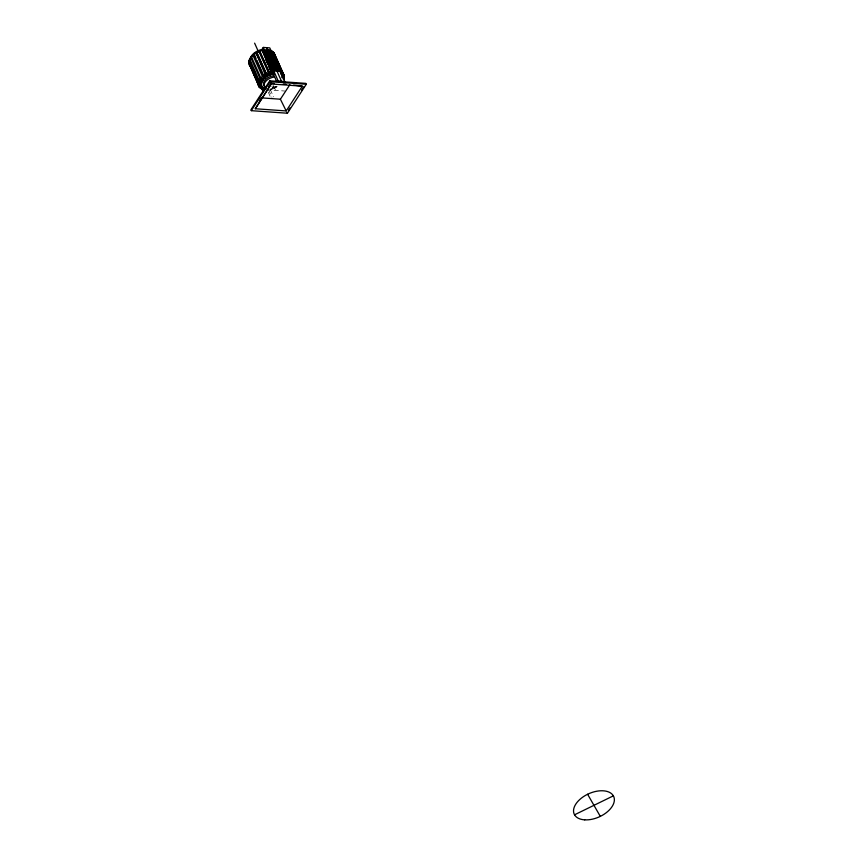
<?xml version="1.0" encoding="UTF-8"?>
<svg xmlns="http://www.w3.org/2000/svg" width="863" height="863" viewBox="0 0 863 863"><rect width="100%" height="100%" fill="white"/><g stroke="black" fill="none" stroke-linecap="round" stroke-linejoin="round"><path stroke-width="0.65" stroke-dasharray="4.32 3.24" d="M277.26 86.451L276.279 86.408M276.494 86.278L269.418 88.867M274.121 88.414L276.214 87.066L274.121 88.414L273.711 87.681M273.334 88.727L270.658 89.223L273.334 88.727L273.269 87.853M266.527 89.73L284.758 91.025M275.869 86.645L276.279 87.379M273.603 85.782L276.052 91.295M272.999 85.728L274.056 88.102M271.856 86.16L272.913 88.544M270.313 89.633L273.528 96.85M268.727 90.032L271.942 97.249M268.328 92.276L270.302 96.71M271.004 88.533L271.068 89.407M276.689 86.203A8.695 5.113 -24 0 1 270.507 88.609"/><path stroke-width="1.29" d="M248.749 61.489L250.087 58.673L248.749 61.489L258.264 82.859L261.37 83.582M258.264 82.859L258.76 81.262L249.245 59.892M260.054 83.743L260.55 82.158L261.867 81.985M272.827 74.401L272.945 71.446L263.431 50.076L262.665 49.968L262.374 50.917L272.309 73.226M283.69 79.655L284.186 78.058L283.334 79.277M272.093 51.014L281.608 72.395L280.939 74.229L282.147 75.157L282.816 73.323L273.301 51.942L270.475 50.755M293.625 85.081L302.298 86.181L286.192 110.939L255.297 108.749L271.672 83.312L274.272 83.495M283.981 75.113L283.172 76.785L282.492 75.545L283.301 73.873L283.981 75.113L274.466 53.743L273.787 52.503L272.039 52.06M264.154 75.599L265.2 77.94L263.28 75.782L253.765 54.412L255.933 52.589L267.109 76.624L265.189 74.466L255.933 52.589M284.186 75.804L283.409 78.738L284.186 75.804L273.787 52.503M255.297 108.749L271.672 83.312M262.018 81.672L259.159 80.442L249.644 59.072L251.413 56.494L252.611 56.58M262.223 49.029L263.269 47.422L269.795 47.886L284.79 81.553L278.264 81.09L263.269 47.422M259.159 80.442L260.205 78.835L250.691 57.465L251.413 56.494M260.82 81.586L261.867 79.979L263.064 80.065M269.752 80.82L250.906 109.784L251.306 110.669L287.444 113.226L306.289 84.261L305.901 83.377L269.752 80.82L270.151 81.705L251.306 110.669M259.288 101.111L261.489 97.735M268.814 86.483L271.004 83.107M286.192 110.939L280.399 99.213L289.903 84.606M288.501 110.119L289.957 107.886M301.543 90.065L303.722 86.721M263.323 79.741L260.863 78.026L251.349 56.656L253.409 54.412L254.402 54.747L255.966 58.263M251.349 56.656L253.409 54.412M249.644 59.072L250.367 58.101L251.565 58.188M260.863 78.026L262.395 76.516L252.881 55.146M262.33 79.418L263.862 77.897L264.855 78.231L257.012 60.615M263.884 88.155L262.967 89.062L261.586 88.911M264.639 89.612L265.556 88.706M253.765 54.412L255.675 53.085M263.28 75.782L265.189 74.466M264.477 77.39L266.387 76.073M250.119 66.224L259.634 87.595L261.241 87.864L262.374 87.077M259.634 87.595L262.46 88.792L263.593 88.004M255.621 53.743L256.656 53.139M257.066 52.902L259.224 51.866L258.814 51.122L256.721 52.481L267.519 76.386L256.656 52.168M574.553 814.801L613.366 795.848M256.721 52.481L258.814 51.122M266.236 73.851L268.393 72.816L269.677 75.351L258.878 51.446M267.109 75.653L269.278 74.606M262.19 86.861L260.896 87.476L259.148 87.044L258.469 85.804L260.216 86.235L261.511 85.62M259.601 50.82L269.536 72.373L270.119 75.178L259.666 51.694L259.601 50.82L262.276 50.324L272.384 74.498M260.022 51.003L262.276 50.324M269.536 72.373L271.802 71.694M270.065 74.304L272.32 73.625M259.148 87.044L248.652 62.265L258.166 83.646L261.338 83.884M258.166 83.646L258.264 85.103L261.435 85.351M273.97 74.153C266.861 73.441 254.995 85.782 265.923 88.781M263.431 50.076L265.642 49.795L275.157 71.165L272.945 71.446M270.151 81.705L306.289 84.261M283.388 84.143L285.998 84.326M271.403 83.991L302.298 86.181M262.169 97.918L280.399 99.213M251.877 55.933L252.87 56.268M258.76 81.262L260.55 82.158M260.205 78.835L261.867 79.979M281.608 72.395L282.816 73.323M261.241 87.864L262.46 88.792M262.395 76.516L263.862 77.897M587.606 794.262L600.303 816.387M248.954 64.434L249.634 65.664M260.216 86.235L260.896 87.476M274.768 55.901L280.583 68.964M281.64 71.338L284.283 77.271M266.538 47.648L281.532 81.327M272.935 73.085L276.689 81.5M265.588 59.234L267.681 63.927M268.727 66.278L271.856 73.323M287.055 112.341L287.444 113.226M254.617 43.15L258.037 50.831M263.258 87.961L264.326 90.367M261.672 88.371L263.28 91.974M259.785 86.149L260.842 88.522M281.683 76.721L281.964 77.681M259.99 84.294L260.087 85.761M265.362 87.638A8.695 5.113 -24 0 1 265.567 81.575A8.695 5.113 -24 0 1 274.067 77.077M264.768 86.311A8.695 5.113 -24 0 1 264.973 80.237A8.695 5.113 -24 0 1 273.474 75.75M250.421 57.994A11.09 6.516 -24 0 1 262.924 49.342M268.738 49.903L266.721 49.763L276.236 71.133L278.253 71.273L268.738 49.903M271.349 50.637L269.677 50.086L279.191 71.456L280.863 72.007L271.349 50.637M584.726 819.85A21.629 12.708 -24 0 0 614.348 799.03A21.629 12.708 -24 0 0 582.805 797.088A21.629 12.708 -24 0 0 584.726 819.85"/></g></svg>
